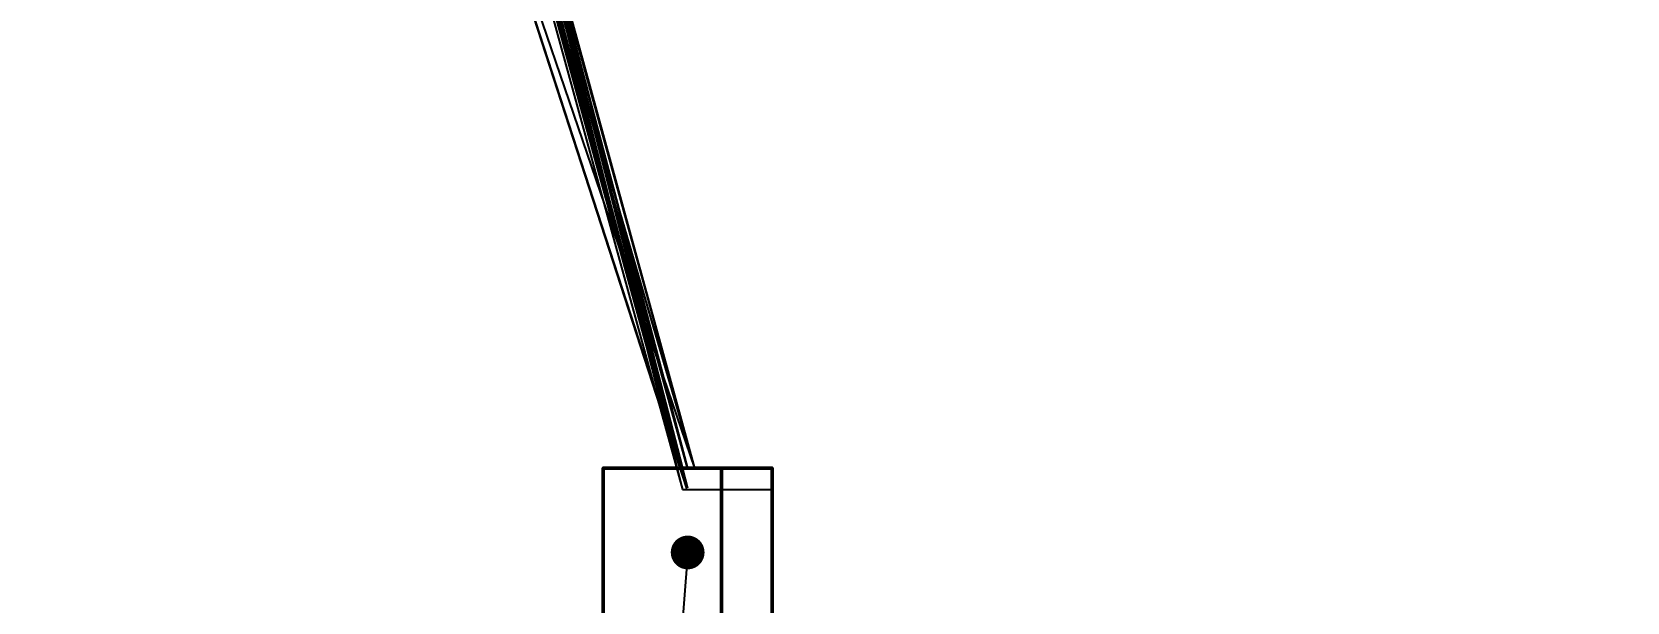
# Model space of a CAD drawing. Header units: millimetres. Extents: x -243740 to 150609, y -473655 to -165121.
# Drawn here: x 26580 to 31307, y -389779 to -388091 of the extents above; entities that cross this region are included whole.
import ezdxf
from ezdxf import colors
from ezdxf.entities.mleader import LeaderData, LeaderLine
from ezdxf.math import Vec2, Vec3

# ---------------------------------------------------------------- set-up
doc = ezdxf.new("R2010")
doc.units = ezdxf.units.MM
doc.linetypes.add('Штрих', pattern=[6.35, 3.175, -3.175])
for name, color, linetype in [('_HMI', 6, 'Continuous'), ('_Гр.ЩД-1C.10.4.I10.1', 6, 'Continuous'), ('_Гр.ЩД-1C.10.4.I6.1', 6, 'Continuous'), ('_Гр.ЩД-1C.10.4.I6.2', 6, 'Continuous'), ('_Гр.ЩД-1C.10.4.I6.3', 6, 'Continuous'), ('_Гр.ЩД-1C.10.4.I6.4', 6, 'Continuous'), ('_Гр.ЩД-1C.10.4.I6.5', 6, 'Continuous'), ('_Гр.ЩД-1C.10.4.I6.6', 6, 'Continuous'), ('_Гр.ЩД-1C.10.4.I6.7', 6, 'Continuous'), ('_Гр.ЩД-1C.10.4.I6.8', 6, 'Continuous'), ('_Гр.ЩД-1C.10.4.I7.1', 6, 'Continuous'), ('_Гр.ЩД-1C.10.4.I7.2', 6, 'Continuous'), ('_Гр.ЩД-1C.10.4.I7.3', 6, 'Continuous'), ('_Гр.ЩД-1C.10.4.I7.4', 6, 'Continuous'), ('_Гр.ЩД-1C.10.4.I7.5', 6, 'Continuous'), ('_Гр.ЩД-1C.10.4.I7.6', 6, 'Continuous'), ('_Гр.ЩД-1C.10.4.I7.7', 6, 'Continuous'), ('_Гр.ЩД-1C.10.4.I7.8', 6, 'Continuous'), ('_Гр.ЩД-1C.10.4.I8.1', 6, 'Continuous'), ('_Гр.ЩД-1C.10.4.I8.2', 6, 'Continuous'), ('_Гр.ЩД-1C.10.4.I8.3', 6, 'Continuous'), ('_Гр.ЩД-1C.10.4.I8.4', 6, 'Continuous'), ('_Гр.ЩД-1C.10.4.I8.5', 6, 'Continuous'), ('_Гр.ЩД-1C.10.4.I8.6', 6, 'Continuous'), ('_Гр.ЩД-1C.10.4.I8.7', 6, 'Continuous'), ('_Гр.ЩД-1C.10.4.I8.8', 6, 'Continuous'), ('_Гр.ЩД-1C.10.4.I9.1', 6, 'Continuous'), ('_Гр.ЩД-1C.10.4.I9.2', 6, 'Continuous'), ('_Гр.ЩД-1C.10.4.I9.3', 6, 'Continuous'), ('_Гр.ЩД-1C.10.4.I9.4', 6, 'Continuous'), ('_Гр.ЩД-1C.10.4.I9.5', 6, 'Continuous'), ('_Гр.ЩД-1C.10.4.I9.6', 6, 'Continuous'), ('_Гр.ЩД-1C.10.4.I9.7', 6, 'Continuous'), ('_Гр.ЩД-1C.10.4.I9.8', 6, 'Continuous'), ('Вставка', 252, 'Continuous')]:
    doc.layers.add(name, color=color, linetype=linetype)
for name, color, linetype, lineweight in [('_освещение_dali', 3, 'Continuous', 50), ('A-ANNO-DIMS', 7, 'Continuous', 9), ('АР_монолит', 252, 'Continuous', 50)]:
    doc.layers.add(name, color=color, linetype=linetype, lineweight=lineweight)
doc.styles.add('GOST 2.304', font='')
doc.styles.add('Шрифт - 200', font='', dxfattribs={"height": 200})
doc.styles.get('GOST 2.304').set_extended_font_data('GOST Common')
doc.styles.get('Шрифт - 200').set_extended_font_data('GOST Common', italic=True)
doc.linetypes.add('Truba', pattern='A,3e-05,[4,MSH_7,S=1,R=0,X=0,Y=0],-3.022072', length=3.022102)
doc.dimstyles.new('М-200', dxfattribs={"dimtxt": 400, "dimasz": 160, "dimexe": 200, "dimexo": 400, "dimgap": 50, "dimtad": 1, "dimdec": 0, "dimzin": 0, "dimdsep": 46, "dimtxsty": 'GOST 2.304', "dimblk": 'ARCHTICK', "dimcen": 180, "dimdle": 200, "dimadec": 0, "dimazin": 0, "dimtfac": 1, "dimtdec": 0, "dimtmove": 1, "dimatfit": 0, "dimfxl": 1, "dimtolj": 1, "dimtzin": 0, "dimarcsym": 0})

# ---------------------------------------------------------------- blocks, each defined once
blk = doc.blocks.new('_ArchTick')
at = {"color": 0, "linetype": 'ByBlock', "const_width": 0.15}
blk.add_lwpolyline([(-0.5, -0.5), (0.5, 0.5)], dxfattribs=at)
blk = doc.blocks.new('*D46')
at = {"layer": 'A-ANNO-DIMS', "color": 0, "lineweight": -2, "transparency": 16777216}
blk.add_arc((-165703.8, -113309.3), 107894.2, 269.999998, 325.999999, dxfattribs=at)
at = {"layer": 'Defpoints', "color": 0, "lineweight": 30, "transparency": 16777216}
for p in [(-165703.8, -113309.3), (-165703.8, -113309.3), (-75741.3, -173989.8), (-131171, -215527.9), (-165703.8, -221903.3)]:
    blk.add_point(p, dxfattribs=at)
at = {"layer": 'A-ANNO-DIMS', "color": 0, "lineweight": -2, "transparency": 16777216, "xscale": 160, "yscale": 160, "zscale": 160}
for p, rotation in [((-76255.4, -173643), 55.99999895826774), ((-165703.8, -221203.5), 179.9999981265246)]:
    blk.add_blockref('_ArchTick', p, dxfattribs=dict(at, rotation=rotation))
at = {"layer": 'A-ANNO-DIMS', "color": 0, "transparency": 16777216, "insert": (-114299.5, -207822), "char_height": 400, "attachment_point": 5, "rotation": 28.5412, "style": 'GOST 2.304'}
blk.add_mtext('\\A1;56,0%%D', dxfattribs=at)
blk = doc.blocks.new('_Dot')
at = {"color": 0, "linetype": 'ByBlock', "lineweight": -2}
blk.add_line((-0.5, 0), (-1, 0), dxfattribs=at)
at = {"color": 0, "linetype": 'ByBlock', "const_width": 0.5}
blk.add_lwpolyline([(-0.25, 0, 1), (0.25, 0, 1)], format="xyb", close=True, dxfattribs=at)
blk = doc.blocks.new('A$C7830629c')
at = {"layer": '_освещение_dali', "linetype": 'Continuous'}
for points in [[(250, -250), (250, 250), (-250, 250), (-250, -250)], [(250, -250), (250, 250), (100, 250), (100, -250)]]:
    blk.add_lwpolyline(points, close=True, dxfattribs=at)
blk = doc.blocks.new('Оси200')
at = {"layer": 'A-ANNO-DIMS'}
dim = blk.add_angular_dim_2l(base=(-131171, -215527.9), line1=((-165703.8, -113309.3), (-75741.3, -173989.8)), line2=((-165703.8, -113309.3), (-165703.8, -221903.3)), text='56,0%%D', dimstyle='М-200', override={"dimadec": 2, "dimtmove": 2}, dxfattribs=at)
dim.commit()
dim.dimension.update_dxf_attribs({"geometry": '*D46', "text_midpoint": (-114299.5, -207822), "dimtype": 130})
blk = doc.blocks.new('A$C010e0e93')
at = {"layer": 'A-ANNO-DIMS'}
blk.add_blockref('Оси200', (404603.7, 213803.6), dxfattribs=at)

msp = doc.modelspace()

# ---------------------------------------------------------------- block references
at = {"layer": 'Вставка', "linetype": 'Truba', "lineweight": 30, "ltscale": 100}
msp.add_blockref('A$C010e0e93', (-234640, -397437.2), dxfattribs=at)

# ---------------------------------------------------------------- next in the draw order: linework, layer by layer
at = {"layer": '_HMI', "ltscale": 100}
for points in [[(21115.5, -318176.2), (19421.1, -316203.3), (15437.2, -319331.6), (34516.1, -385191.2), (27854.6, -386889.7), (28543.9, -389381.8)], [(28853.6, -317410.4), (23724.3, -322462.7), (19327.5, -325280.8), (17345.8, -325919.9), (34500.1, -385195.3), (27827, -386926.9), (28513, -389416.8)], [(41390.1, -328035.2), (39179.5, -330829.2), (34211.1, -334889.4), (26028, -339993.3), (22739.5, -340867.2), (34532.2, -385192.1), (27880.3, -386959.5), (28508, -389445.1), (28773.4, -389445.1)], [(9098.7, -331149.3), (12250.9, -330438.3), (28523.4, -389441.5)], [(9449.4, -345146.6), (16018.6, -344104.3), (28517.8, -389435.3)], [(7387.6, -373777.8), (7387.6, -375144), (24078.1, -373333.7), (28500.4, -389381.8)]]:
    msp.add_lwpolyline(points, dxfattribs=at)
at = {"layer": '_Гр.ЩД-1C.10.4.I10.1', "ltscale": 100}
msp.add_lwpolyline([(28523.4, -389381.8), (8163.4, -315632.4)], dxfattribs=at)
at = {"layer": '_Гр.ЩД-1C.10.4.I6.1', "ltscale": 100}
msp.add_lwpolyline([(28523.4, -389381.8), (27274.6, -384681.4), (26206.4, -384965.2), (18923.5, -386162.1), (11640, -387351.5), (4260, -387754), (1428, -387463.2)], dxfattribs=at)
at = {"layer": '_Гр.ЩД-1C.10.4.I6.2', "ltscale": 100}
msp.add_lwpolyline([(28523.4, -389381.8), (27274.6, -384681.4), (26202.3, -384948.7), (18923.5, -386162.1), (11640, -387351.5), (11198.3, -387297.4), (11125.2, -387214.3), (11259.4, -386672.7), (11159, -386616.4), (10917, -387067.7), (11017.5, -387124), (8210.7, -386343.6), (6465.8, -387799.4), (3254, -386467.3)], dxfattribs=at)
at = {"layer": '_Гр.ЩД-1C.10.4.I6.3', "ltscale": 100}
msp.add_lwpolyline([(28523.4, -389381.8), (27274.6, -384681.4), (34731.4, -383324.8), (33251.9, -382935.6), (33060.8, -383016.8), (32859.5, -382542.6), (33051.9, -382464.3), (32851.8, -381993), (32660.7, -382074.2), (32459.4, -381600), (32651.7, -381521.7), (33134.3, -381719.3), (32451.7, -381050.4), (32260.6, -381131.6), (30792.6, -381972), (27913.2, -383511.1), (25055, -384426.2), (21836.2, -384166.7)], dxfattribs=at)
at = {"layer": '_Гр.ЩД-1C.10.4.I6.4', "ltscale": 100}
msp.add_lwpolyline([(28523.4, -389381.8), (27274.6, -384681.4), (34250.4, -383412.3), (35313.7, -386064.8), (35539.6, -386078), (37178.3, -388665.1), (37698.4, -390149.7), (40122.8, -389241.1), (42531.4, -388266.7)], dxfattribs=at)
at = {"layer": '_Гр.ЩД-1C.10.4.I6.5', "ltscale": 100}
msp.add_lwpolyline([(42222.6, -378348.2), (41267.5, -376594.6), (33375.3, -380893), (34518.6, -385195.7), (27704.1, -386928), (28500.4, -389381.8)], dxfattribs=at)
at = {"layer": '_Гр.ЩД-1C.10.4.I6.6', "ltscale": 100}
msp.add_lwpolyline([(66516.8, -361775.6), (61374.9, -366229.9), (60133.6, -366827.1), (60133.6, -367739.6), (59412.4, -369154.4), (59190.7, -369278.8), (58905.3, -368726.2), (59148.9, -368555.8), (58792.5, -368191), (58599.4, -368309.2), (58343.8, -367869.9), (58510.4, -367760.7), (58231, -367334.7), (58041.7, -367458.8), (33375.3, -380893), (34553, -385186.3), (27704.1, -386928), (28543.9, -389381.8)], dxfattribs=at)
at = {"layer": '_Гр.ЩД-1C.10.4.I6.7', "ltscale": 100}
msp.add_lwpolyline([(71772.6, -354189.7), (29115.1, -366547), (34517.5, -385196), (27894.1, -387013), (28543.9, -389381.8)], dxfattribs=at)
at = {"layer": '_Гр.ЩД-1C.10.4.I6.8', "ltscale": 100}
msp.add_lwpolyline([(51330.2, -359148.2), (52714.1, -363343.4), (53910.2, -365243.8), (53941.7, -366588.4), (55194.6, -368575), (53574.3, -369151.9), (53690.9, -368984.9), (53511, -367392.3), (52096.1, -367848.9), (51979.6, -368015.9), (50370.1, -366897.3), (50501.4, -366712.9), (50220.2, -365044.4), (52249.9, -364129.4), (51104.9, -360176.8), (29115.9, -366546.8), (34553, -385186.3), (27859.9, -386978.8), (28523.4, -389381.8)], dxfattribs=at)
at = {"layer": '_Гр.ЩД-1C.10.4.I7.1', "ltscale": 100}
msp.add_lwpolyline([(43602.8, -375322.8), (33400.9, -380879.1), (34545.9, -385188.5), (27852.8, -387022.1), (28543.9, -389381.8)], dxfattribs=at)
at = {"layer": '_Гр.ЩД-1C.10.4.I7.2', "ltscale": 100}
msp.add_lwpolyline([(31611.3, -374257.9), (34518.6, -385195.7), (27704.1, -386928), (28520.1, -389442.3)], dxfattribs=at)
at = {"layer": '_Гр.ЩД-1C.10.4.I7.3', "ltscale": 100}
msp.add_lwpolyline([(28523.4, -389381.8), (27274.6, -384681.4), (26583.8, -379900.9), (23370.1, -379311.7), (24159.2, -380320.6), (23254.3, -380201.4), (20804.9, -381799)], dxfattribs=at)
at = {"layer": '_Гр.ЩД-1C.10.4.I7.4', "ltscale": 100}
msp.add_lwpolyline([(27798, -359904), (34553, -385186.3), (27818.8, -386898.8), (28520.1, -389442.3)], dxfattribs=at)
at = {"layer": '_Гр.ЩД-1C.10.4.I7.5', "ltscale": 100}
msp.add_lwpolyline([(15815.7, -375932.7), (24662.2, -375441.4), (28503.5, -389381.8)], dxfattribs=at)
at = {"layer": '_Гр.ЩД-1C.10.4.I7.6', "ltscale": 100}
msp.add_lwpolyline([(20401.1, -359960.5), (28508, -389445.1)], dxfattribs=at)
at = {"layer": '_Гр.ЩД-1C.10.4.I7.7', "ltscale": 100}
msp.add_lwpolyline([(55912.3, -352813.2), (28928.9, -364160), (34553, -385186.3), (27818.8, -386898.8), (28523.4, -389441.5)], dxfattribs=at)
at = {"layer": '_Гр.ЩД-1C.10.4.I7.8', "ltscale": 100}
msp.add_lwpolyline([(27798, -359904), (34501.4, -385200.1), (27818.8, -386898.8), (28543.9, -389381.8)], dxfattribs=at)
at = {"layer": '_Гр.ЩД-1C.10.4.I8.1', "ltscale": 100}
msp.add_lwpolyline([(27798, -359904), (34553, -385186.3), (27899, -387031.6), (28523.4, -389441.5)], dxfattribs=at)
at = {"layer": '_Гр.ЩД-1C.10.4.I8.2', "ltscale": 100}
msp.add_lwpolyline([(27798, -359904), (34545.9, -385188.5), (27872.6, -386929.8), (28508, -389381.8)], dxfattribs=at)
at = {"layer": '_Гр.ЩД-1C.10.4.I8.3', "ltscale": 100}
msp.add_lwpolyline([(27810.3, -359900.7), (34517.2, -385195.4), (27893.9, -387012.3), (28512.5, -389414.7)], dxfattribs=at)
at = {"layer": '_Гр.ЩД-1C.10.4.I8.4', "ltscale": 100}
msp.add_lwpolyline([(25563.9, -354288.3), (34553, -385186.3), (27704.1, -386928), (28513, -389416.8)], dxfattribs=at)
at = {"layer": '_Гр.ЩД-1C.10.4.I8.5', "ltscale": 100}
msp.add_lwpolyline([(17830.3, -350648.4), (28503.5, -389381.8)], dxfattribs=at)
at = {"layer": '_Гр.ЩД-1C.10.4.I8.6', "ltscale": 100}
msp.add_lwpolyline([(23877.9, -345151.3), (34517.3, -385195.4), (27870.6, -387017.2), (28512.5, -389414.7)], dxfattribs=at)
at = {"layer": '_Гр.ЩД-1C.10.4.I8.7', "ltscale": 100}
msp.add_lwpolyline([(23783.4, -344795.8), (34517.5, -385196), (27856.5, -386965.8), (28523.4, -389381.8)], dxfattribs=at)
at = {"layer": '_Гр.ЩД-1C.10.4.I8.8', "ltscale": 100}
msp.add_lwpolyline([(24091.5, -345955.1), (34553, -385186.3), (27704.1, -386928), (28500.4, -389381.8)], dxfattribs=at)
at = {"layer": '_Гр.ЩД-1C.10.4.I9.1', "ltscale": 100}
msp.add_lwpolyline([(20770, -337739), (34553, -385186.3), (27899.1, -387031.5), (28517.8, -389435.3)], dxfattribs=at)
at = {"layer": '_Гр.ЩД-1C.10.4.I9.2', "ltscale": 100}
msp.add_lwpolyline([(15435.3, -341988.9), (28543.9, -389381.8)], dxfattribs=at)
at = {"layer": '_Гр.ЩД-1C.10.4.I9.3', "ltscale": 100}
msp.add_lwpolyline([(13422.1, -334687.7), (28503.5, -389381.8)], dxfattribs=at)
at = {"layer": '_Гр.ЩД-1C.10.4.I9.4', "ltscale": 100}
msp.add_lwpolyline([(19957.8, -330398.7), (34518.6, -385195.7), (27879.9, -386959.6), (28523.4, -389381.8)], dxfattribs=at)
at = {"layer": '_Гр.ЩД-1C.10.4.I9.5', "ltscale": 100}
msp.add_lwpolyline([(18299, -329209.9), (34518.6, -385195.7), (27856.5, -386965.8), (28503.5, -389381.8)], dxfattribs=at)
at = {"layer": '_Гр.ЩД-1C.10.4.I9.6', "ltscale": 100}
msp.add_lwpolyline([(11373.7, -327260.7), (28523.4, -389441.5)], dxfattribs=at)
at = {"layer": '_Гр.ЩД-1C.10.4.I9.7', "ltscale": 100}
msp.add_lwpolyline([(15437.2, -319331.6), (34518.6, -385195.7), (27856.5, -386965.8), (28523.4, -389381.8)], dxfattribs=at)
at = {"layer": '_Гр.ЩД-1C.10.4.I9.8', "ltscale": 100}
msp.add_lwpolyline([(16907.4, -324406.4), (34517.5, -385196), (27856.5, -387023.3), (28520.1, -389442.3)], dxfattribs=at)

# ---------------------------------------------------------------- next in the draw order: block references
at = {"color": 3, "lineweight": 50, "ltscale": 100}
msp.add_blockref('A$C7830629c', (28523.4, -389631.8), dxfattribs=at)

# ---------------------------------------------------------------- next in the draw order: leaders
at = {"layer": '_освещение_dali'}
ml = msp.add_multileader_mtext('Standard', dxfattribs=at)
ml.set_content('{\\fISOCPEUR|b0|i1|c204|p34;ЩД-1\\fISOCPEUR|b0|i1|c0|p34;C\\fISOCPEUR|b0|i1|c204|p34;.\\fISOCPEUR|b0|i1|c0|p34;10\\fISOCPEUR|b0|i1|c204|p34;.\\fISOCPEUR|b0|i1|c0|p34;4}', color=256, style='Шрифт - 200')
ml.set_leader_properties()
ml.set_arrow_properties(name='DOT')
ml.build(insert=Vec2(0, 0))
ml.multileader.update_dxf_attribs({"has_dogleg": 0, "text_left_attachment_type": 6, "text_right_attachment_type": 6, "arrow_head_size": 100})
ctx = ml.context
ctx.base_point, ctx.char_height, ctx.arrow_head_size, ctx.landing_gap_size, ctx.plane_origin = Vec3(26191.9, -392204), 250, 100, 200, Vec3(114414.7, -260330.5)
ctx.left_attachment, ctx.right_attachment = 6, 6
notes = []
notes.append((ctx, [(1, (1, 1, 0), (28334.6, -392204), (-1, 0), 8, [(1, [(28523.4, -389631.8)], 0, [])])]))
ctx.mtext.insert, ctx.mtext.flow_direction = Vec3(26391.9, -391904), 5
for ctx, leaders in notes:
    for number, flags, end, landing, length, lines in leaders:
        leader = LeaderData()
        leader.index, (leader.has_last_leader_line, leader.has_dogleg_vector, leader.attachment_direction) = number, flags
        leader.last_leader_point, leader.dogleg_vector, leader.dogleg_length = Vec3(end), Vec3(landing), length
        for number, points, colour, breaks in lines:
            line = LeaderLine()
            line.index, line.vertices, line.color, line.breaks = number, Vec3.list(points), colors.encode_raw_color(colour), breaks
            leader.lines.append(line)
        ctx.leaders.append(leader)

doc.saveas('drawing.dxf')
